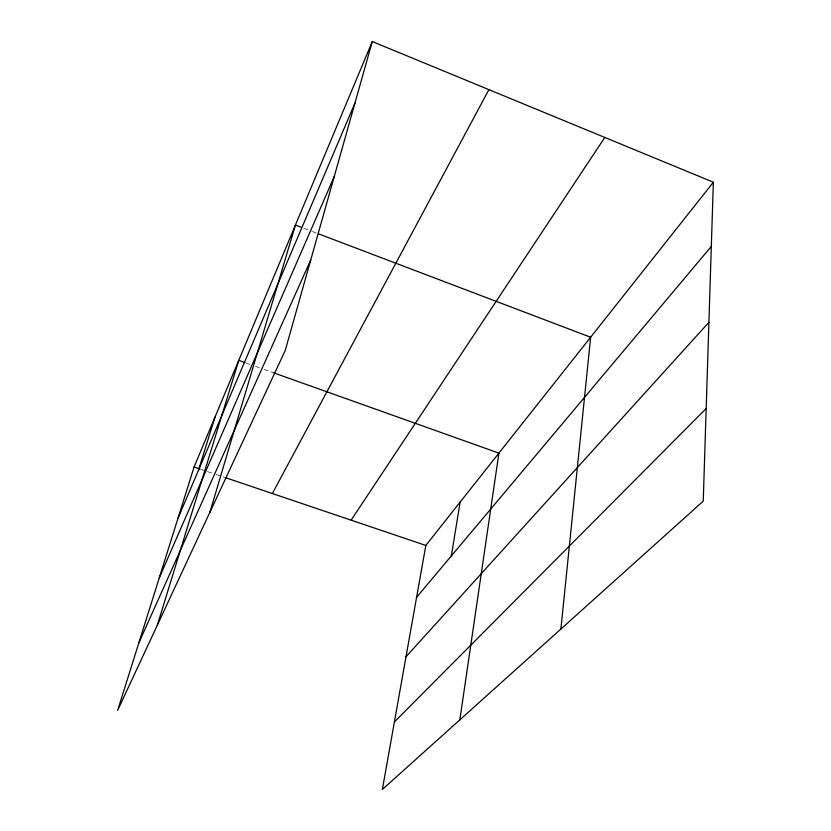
<?xml version="1.0" encoding="UTF-8"?>
<svg xmlns="http://www.w3.org/2000/svg" width="831" height="831" viewBox="0 0 831 831"><rect width="100%" height="100%" fill="white"/><g stroke="black" fill="none" stroke-linecap="round" stroke-linejoin="round"><path stroke-width="0.62" stroke-dasharray="4.16 3.12" d="M201.403 469.525L206.296 471.187M207.521 471.603L214.865 474.086M216.091 474.491L224.65 477.389M245.986 362.96L250.817 364.684M255.647 366.409L259.272 367.697M264.102 369.421L273.763 372.859M303.886 228.286L311.147 231.049M312.352 231.506L317.193 233.345"/><path stroke-width="1.25" d="M713.351 182.218L703.244 501.145L382.374 789.45L425.825 545.437L713.351 182.218L372.278 41.55L194.07 467.043L117.649 710.38L285.23 350.474L372.278 41.55M560.894 629.046L590.644 337.241L318.408 233.802M459.834 719.854L498.912 453.124L273.763 372.859M451.326 555.96L460.135 502.101M209.838 512.395L295.421 225.066L301.466 227.372M157.329 625.161L238.746 360.384L244.781 362.534M198.38 470.471L214.99 417.089M177.886 518.575L354.92 103.169M159.292 577.784L334.291 176.369M138.85 642.851L310.721 259.989M272.36 493.531L488.908 89.644M351.129 520.175L604.791 137.447M416.591 597.302L711.315 246.423M406.006 656.76L708.916 322.314M394.393 721.962L706.184 408.499M194.07 467.043L200.188 469.12M225.876 477.804L425.825 545.437"/></g></svg>
